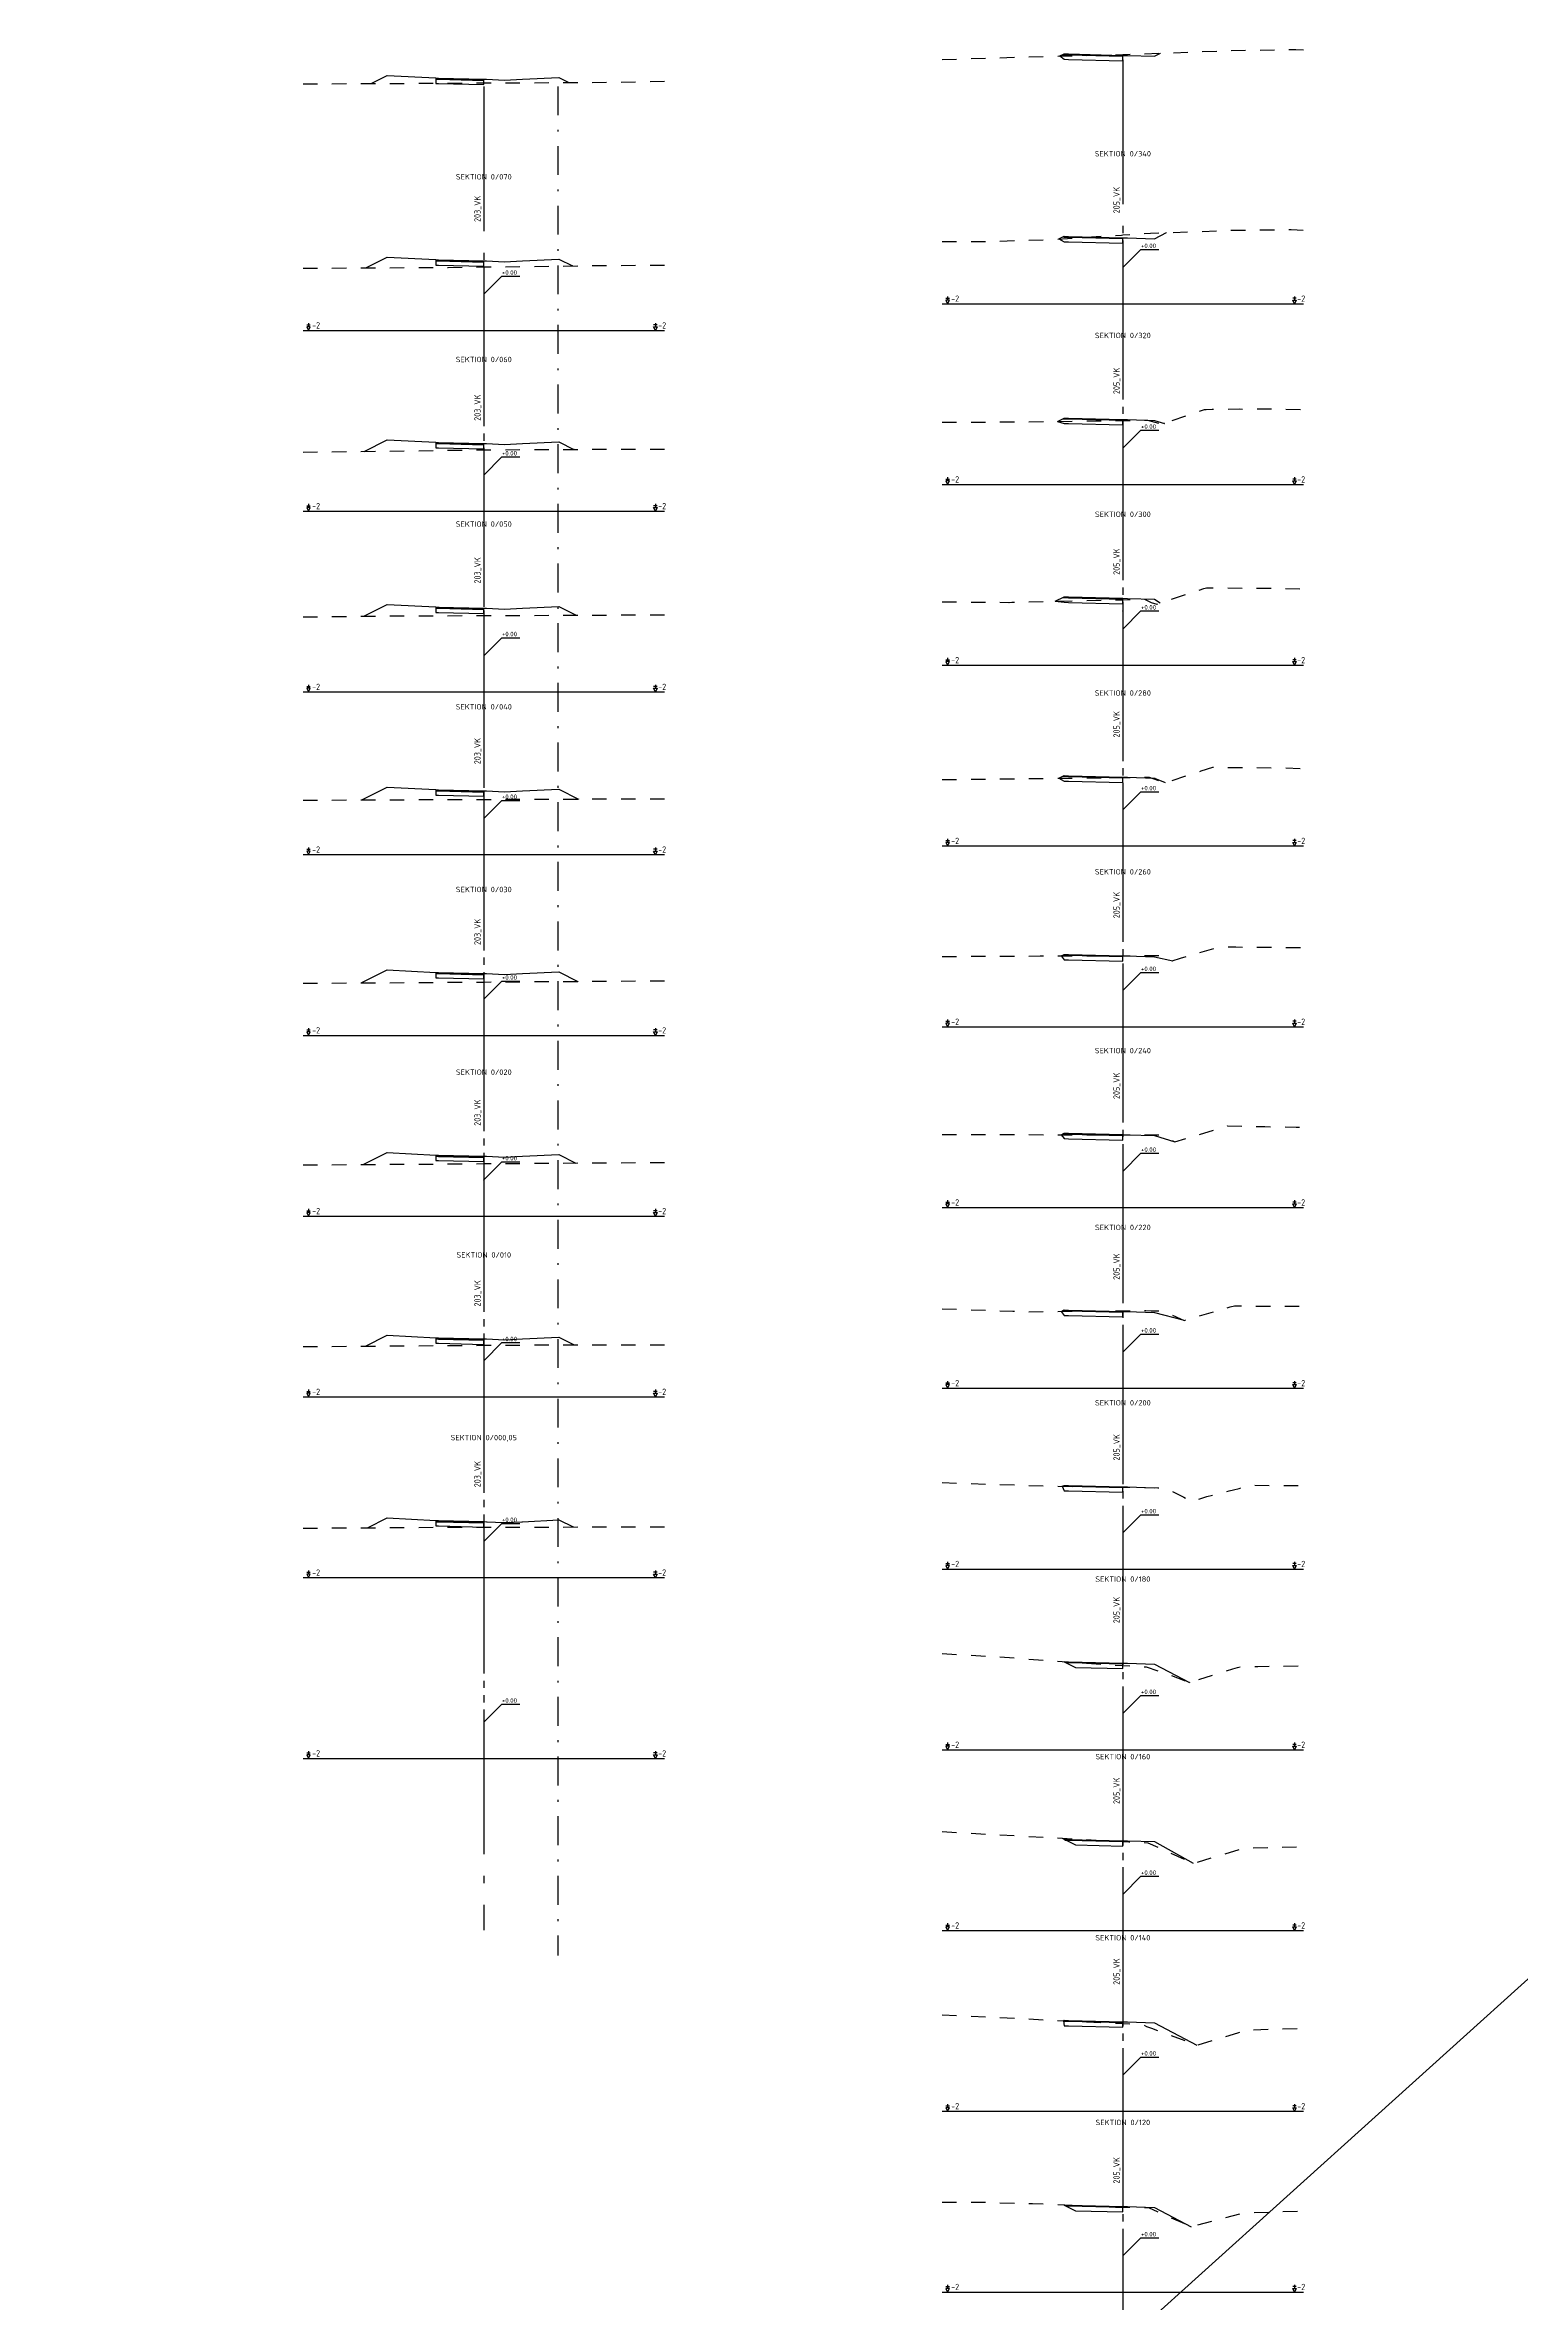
# Model space of a CAD drawing. Header units: metres. Extents: x 117388 to 123031, y 6148214 to 6150604.
# Drawn here: x 117761 to 117842.7, y 6149698.4 to 6149823.3 of the extents above; entities that cross this region are included whole.
import ezdxf
from ezdxf.enums import TextEntityAlignment as Align

# ---------------------------------------------------------------- set-up
doc = ezdxf.new("R2010")
doc.units = ezdxf.units.M
doc.header["$LTSCALE"] = 0.4
for name, pattern in [('AA_DASHED_2', [4, 2, -2]), ('CENTRUMLINJE', [27, 20, -3, 1, -3]), ('DASHDOT', [8, 4, -2, 0, -2])]:
    doc.linetypes.add(name, pattern=pattern)
for name, color, linetype in [('05_FASTIGHGR', 7, 'DASHDOT'), ('M-312A', 3, 'CONTINUOUS'), ('M-37-CL', 1, 'CENTRUMLINJE'), ('M-37-CL_Txt', 1, 'CONTINUOUS'), ('M-37-Mark', 9, 'AA_DASHED_2'), ('M-37-OB_B1', 4, 'CONTINUOUS'), ('M-37-OB_B2', 4, 'CONTINUOUS'), ('M-37-OB_Bi1', 4, 'CONTINUOUS'), ('M-37-OB_Bi2', 4, 'CONTINUOUS'), ('M-37-Profilhojd', 3, 'CONTINUOUS'), ('M-37-Refhojd_Lin', 1, 'CONTINUOUS'), ('M-37-Refhojd_Txt', 1, 'CONTINUOUS'), ('M-37-SektNr', 3, 'CONTINUOUS'), ('M-37-Vag-Overyta', 3, 'CONTINUOUS'), ('M-37-Vag-Slitlager', 4, 'CONTINUOUS'), ('Road_LayerForCsGenerator', 7, 'CONTINUOUS'), ('T19202X', 7, 'CONTINUOUS')]:
    doc.layers.add(name, color=color, linetype=linetype)
doc.layers.add('Non-PlotDot', color=7, linetype='CONTINUOUS', plot=False)
doc.styles.add('P_ISO_25', font='ISO', dxfattribs={"height": 2.5})
doc.styles.add('P_ISO_30', font='ISO', dxfattribs={"height": 3})

msp = doc.modelspace()

# ---------------------------------------------------------------- linework, layer by layer
at = {"layer": '05_FASTIGHGR'}
msp.add_line((117789.42, 6149821.041), (117789.42, 6149717.639), dxfattribs=at)
at = {"layer": 'M-312A', "flags": 128}
msp.add_lwpolyline([(118133.929, 6149978.568), (117494.355, 6149401.904)], dxfattribs=at)
at = {"layer": 'M-37-CL'}
for p, q in [((117820.684, 6149822.519), (117820.684, 6149799.519)), ((117785.32, 6149821.041), (117785.32, 6149798.041)), ((117820.684, 6149812.519), (117820.684, 6149789.519)), ((117785.32, 6149811.041), (117785.32, 6149788.041)), ((117820.684, 6149802.519), (117820.684, 6149779.519)), ((117785.32, 6149801.041), (117785.32, 6149778.041)), ((117820.684, 6149792.519), (117820.684, 6149769.519)), ((117785.32, 6149792.041), (117785.32, 6149769.041)), ((117820.684, 6149782.519), (117820.684, 6149759.519)), ((117785.32, 6149782.041), (117785.32, 6149759.041)), ((117820.684, 6149772.519), (117820.684, 6149749.519)), ((117785.32, 6149772.041), (117785.32, 6149749.041)), ((117820.684, 6149762.519), (117820.684, 6149739.519)), ((117785.32, 6149762.041), (117785.32, 6149739.041)), ((117820.684, 6149752.519), (117820.684, 6149729.519)), ((117785.32, 6149752.041), (117785.32, 6149729.041)), ((117820.684, 6149742.519), (117820.684, 6149719.519)), ((117785.32, 6149742.041), (117785.32, 6149719.041)), ((117820.684, 6149732.519), (117820.684, 6149709.519)), ((117820.684, 6149722.519), (117820.684, 6149699.519)), ((117820.684, 6149712.519), (117820.684, 6149689.519)), ((117820.684, 6149702.519), (117820.684, 6149679.519))]:
    msp.add_line(p, q, dxfattribs=at)
at = {"layer": 'M-37-Mark', "flags": 128}
for points in [[(117810.684, 6149822.532), (117813.095, 6149822.604), (117814.264, 6149822.642), (117817.228, 6149822.726), (117820.274, 6149822.793), (117820.684, 6149822.807), (117822.925, 6149822.878), (117824.979, 6149822.966), (117826.056, 6149823.002), (117826.666, 6149823.027), (117826.668, 6149823.027), (117829.477, 6149823.067), (117830.248, 6149823.082), (117830.684, 6149823.065)], [(117775.32, 6149821.18), (117785.32, 6149821.232), (117792.803, 6149821.271), (117795.32, 6149821.324)], [(117810.684, 6149812.459), (117813.194, 6149812.467), (117816.591, 6149812.568), (117820.601, 6149812.817), (117820.684, 6149812.822), (117822.21, 6149812.923), (117824.763, 6149813.009), (117826.394, 6149813.077), (117826.395, 6149813.077), (117828.499, 6149813.107), (117829.994, 6149813.116), (117830.684, 6149813.088)], [(117775.32, 6149810.986), (117783.351, 6149811.027), (117785.32, 6149811.051), (117792.446, 6149811.138), (117794.859, 6149811.148), (117795.32, 6149811.157)], [(117810.684, 6149802.466), (117814.911, 6149802.479), (117815.437, 6149802.483), (117820.684, 6149802.559), (117822.052, 6149802.578), (117822.737, 6149802.384), (117822.889, 6149802.347), (117823.259, 6149802.505), (117825.2, 6149803.172), (117825.288, 6149803.175), (117825.621, 6149803.187), (117827.153, 6149803.195), (117827.318, 6149803.193), (117829.397, 6149803.2), (117830.522, 6149803.166), (117830.684, 6149803.159)], [(117775.32, 6149800.81), (117785.32, 6149800.932), (117786.105, 6149800.942), (117795.32, 6149800.979)], [(117810.684, 6149792.523), (117814.381, 6149792.497), (117814.393, 6149792.496), (117814.542, 6149792.499), (117820.684, 6149792.644), (117821.877, 6149792.672), (117822.254, 6149792.497), (117822.559, 6149792.401), (117825.173, 6149793.261), (117825.305, 6149793.299), (117825.473, 6149793.299), (117829.174, 6149793.275), (117830.684, 6149793.235)], [(117775.32, 6149791.691), (117779.765, 6149791.745), (117785.32, 6149791.767), (117795.32, 6149791.808)], [(117810.684, 6149782.695), (117820.684, 6149782.805), (117822.141, 6149782.821), (117822.348, 6149782.75), (117823.024, 6149782.524), (117825.023, 6149783.17), (117825.66, 6149783.377), (117826.254, 6149783.371), (117829.527, 6149783.345), (117830.684, 6149783.304)], [(117775.32, 6149781.556), (117785.32, 6149781.596), (117795.32, 6149781.636)], [(117810.684, 6149772.91), (117816.117, 6149772.935), (117820.151, 6149772.945), (117820.684, 6149772.947), (117822.64, 6149772.955), (117822.647, 6149772.966), (117822.727, 6149772.936), (117823.418, 6149772.663), (117823.883, 6149772.808), (117826.025, 6149773.441), (117826.941, 6149773.431), (117829.943, 6149773.41), (117830.684, 6149773.392)], [(117775.32, 6149771.423), (117785.32, 6149771.493), (117795.32, 6149771.563)], [(117810.684, 6149763.052), (117820.684, 6149763.044), (117821.882, 6149763.043), (117822.692, 6149763.04), (117822.698, 6149763.051), (117822.781, 6149763.001), (117823.556, 6149762.654), (117824.804, 6149763.027), (117826.483, 6149763.533), (117828.536, 6149763.491), (117830.277, 6149763.47), (117830.684, 6149763.458)], [(117775.32, 6149761.374), (117785.32, 6149761.444), (117794.003, 6149761.505), (117795.32, 6149761.506)], [(117810.684, 6149753.417), (117814.595, 6149753.28), (117815.388, 6149753.252), (117820.684, 6149753.303), (117821.948, 6149753.315), (117822.25, 6149753.309), (117822.893, 6149753.31), (117823.267, 6149753.145), (117824.077, 6149752.771), (117826.041, 6149753.355), (117826.616, 6149753.517), (117826.86, 6149753.585), (117827.546, 6149753.571), (117829.974, 6149753.56), (117830.405, 6149753.558), (117830.684, 6149753.557)], [(117775.32, 6149751.326), (117778, 6149751.344), (117785.32, 6149751.395), (117788.614, 6149751.418), (117795.32, 6149751.424)], [(117810.684, 6149743.814), (117811.605, 6149743.769), (117816.996, 6149743.596), (117819.537, 6149743.578), (117820.684, 6149743.551), (117822.622, 6149743.507), (117823.046, 6149743.497), (117824.053, 6149742.994), (117824.377, 6149742.832), (117824.422, 6149742.81), (117824.51, 6149742.764), (117825.325, 6149743.027), (117826.399, 6149743.299), (117826.572, 6149743.343), (117826.807, 6149743.402), (117827.112, 6149743.479), (117827.786, 6149743.65), (117830.306, 6149743.636), (117830.684, 6149743.634)], [(117775.32, 6149741.277), (117782.7, 6149741.328), (117783.251, 6149741.332), (117785.235, 6149741.334), (117785.32, 6149741.334), (117795.32, 6149741.353)], [(117810.684, 6149734.338), (117813.796, 6149734.163), (117819.2, 6149733.767), (117820.684, 6149733.685), (117821.252, 6149733.653), (117821.966, 6149733.601), (117823.36, 6149733.136), (117824.365, 6149732.749), (117826.017, 6149733.256), (117826.776, 6149733.489), (117827.035, 6149733.569), (117827.263, 6149733.637), (117828.15, 6149733.633), (117830.679, 6149733.659), (117830.684, 6149733.659)], [(117810.684, 6149724.49), (117820.684, 6149723.941), (117821.021, 6149723.923), (117822.064, 6149723.872), (117824.523, 6149722.764), (117824.578, 6149722.739), (117825.808, 6149723.11), (117827.223, 6149723.534), (117827.382, 6149723.582), (117828.888, 6149723.618), (117830.684, 6149723.658)], [(117810.684, 6149714.359), (117820.684, 6149713.873), (117821.767, 6149713.82), (117821.992, 6149713.718), (117822.277, 6149713.612), (117824.787, 6149712.672), (117827.048, 6149713.366), (117827.298, 6149713.443), (117827.342, 6149713.453), (117827.463, 6149713.525), (117827.545, 6149713.52), (117829.06, 6149713.566), (117830.684, 6149713.615)], [(117810.684, 6149703.995), (117813.045, 6149703.984), (117815.691, 6149703.919), (117819.976, 6149703.727), (117820.684, 6149703.716), (117822.11, 6149703.695), (117824.338, 6149702.69), (117824.469, 6149702.629), (117827.201, 6149703.368), (117827.269, 6149703.386), (117827.342, 6149703.41), (117827.659, 6149703.419), (117827.905, 6149703.425), (117830.684, 6149703.497)]]:
    msp.add_lwpolyline(points, dxfattribs=at)
at = {"layer": 'M-37-OB_B1', "flags": 128}
for points in [[(117779.97, 6149821.641), (117779.97, 6149821.641), (117782.67, 6149821.506), (117782.67, 6149821.436), (117782.82, 6149821.432), (117785.32, 6149821.37), (117785.32, 6149821.41)], [(117779.97, 6149811.592), (117779.97, 6149811.592), (117782.67, 6149811.457), (117782.67, 6149811.387), (117782.82, 6149811.383), (117785.32, 6149811.32), (117785.32, 6149811.36)], [(117779.97, 6149801.485), (117779.97, 6149801.485), (117782.67, 6149801.35), (117782.67, 6149801.28), (117782.82, 6149801.276), (117785.32, 6149801.213), (117785.32, 6149801.253)], [(117779.97, 6149792.377), (117779.97, 6149792.377), (117782.67, 6149792.242), (117782.67, 6149792.172), (117782.82, 6149792.169), (117785.32, 6149792.106), (117785.32, 6149792.146)], [(117779.97, 6149782.27), (117779.97, 6149782.27), (117782.67, 6149782.135), (117782.67, 6149782.065), (117782.82, 6149782.062), (117785.32, 6149781.999), (117785.32, 6149782.039)], [(117779.97, 6149772.163), (117779.97, 6149772.163), (117782.67, 6149772.028), (117782.67, 6149771.958), (117782.82, 6149771.955), (117785.32, 6149771.892), (117785.32, 6149771.932)], [(117779.97, 6149762.056), (117779.97, 6149762.056), (117782.67, 6149761.921), (117782.67, 6149761.851), (117782.82, 6149761.847), (117785.32, 6149761.785), (117785.32, 6149761.825)], [(117779.97, 6149751.949), (117779.97, 6149751.949), (117782.67, 6149751.814), (117782.67, 6149751.744), (117782.82, 6149751.74), (117785.32, 6149751.678), (117785.32, 6149751.718)], [(117779.97, 6149741.843), (117779.97, 6149741.843), (117782.67, 6149741.708), (117782.67, 6149741.638), (117782.82, 6149741.634), (117785.32, 6149741.571), (117785.32, 6149741.611)]]:
    msp.add_lwpolyline(points, dxfattribs=at)
at = {"layer": 'M-37-OB_B2', "flags": 128}
for points in [[(117817.203, 6149822.725), (117817.434, 6149822.54), (117817.684, 6149822.534), (117820.684, 6149822.459), (117820.684, 6149822.719)], [(117779.97, 6149821.641), (117779.97, 6149821.641), (117782.67, 6149821.506), (117782.67, 6149821.206), (117782.82, 6149821.202), (117785.32, 6149821.14), (117785.32, 6149821.37)], [(117817.14, 6149812.602), (117817.434, 6149812.449), (117817.684, 6149812.442), (117820.684, 6149812.367), (117820.684, 6149812.627)], [(117779.97, 6149811.592), (117779.97, 6149811.592), (117782.67, 6149811.457), (117782.67, 6149811.157), (117782.82, 6149811.153), (117785.32, 6149811.09), (117785.32, 6149811.32)], [(117817.06, 6149802.506), (117817.434, 6149802.393), (117817.684, 6149802.387), (117820.684, 6149802.312), (117820.684, 6149802.572)], [(117779.97, 6149801.485), (117779.97, 6149801.485), (117782.67, 6149801.35), (117782.67, 6149801.05), (117782.82, 6149801.046), (117785.32, 6149800.983), (117785.32, 6149801.213)], [(117779.97, 6149792.377), (117779.97, 6149792.377), (117782.67, 6149792.242), (117782.67, 6149791.942), (117782.82, 6149791.939), (117785.32, 6149791.876), (117785.32, 6149792.106)], [(117816.939, 6149792.555), (117817.434, 6149792.502), (117817.684, 6149792.496), (117820.684, 6149792.421), (117820.684, 6149792.681)], [(117779.97, 6149782.27), (117779.97, 6149782.27), (117782.67, 6149782.135), (117782.67, 6149781.835), (117782.82, 6149781.832), (117785.32, 6149781.769), (117785.32, 6149781.999)], [(117817.142, 6149782.766), (117817.434, 6149782.612), (117817.684, 6149782.605), (117820.684, 6149782.53), (117820.684, 6149782.79)], [(117779.97, 6149772.163), (117779.97, 6149772.163), (117782.67, 6149772.028), (117782.67, 6149771.728), (117782.82, 6149771.725), (117785.32, 6149771.662), (117785.32, 6149771.892)], [(117817.267, 6149772.937), (117817.434, 6149772.721), (117817.684, 6149772.715), (117820.684, 6149772.64), (117820.684, 6149772.9)], [(117817.266, 6149763.046), (117817.434, 6149762.83), (117817.684, 6149762.824), (117820.684, 6149762.749), (117820.684, 6149763.009)], [(117779.97, 6149762.056), (117779.97, 6149762.056), (117782.67, 6149761.921), (117782.67, 6149761.621), (117782.82, 6149761.617), (117785.32, 6149761.555), (117785.32, 6149761.785)], [(117817.276, 6149753.27), (117817.434, 6149753.049), (117817.684, 6149753.042), (117820.684, 6149752.967), (117820.684, 6149753.227)], [(117779.97, 6149751.949), (117779.97, 6149751.949), (117782.67, 6149751.814), (117782.67, 6149751.514), (117782.82, 6149751.51), (117785.32, 6149751.448), (117785.32, 6149751.678)], [(117817.328, 6149743.593), (117817.434, 6149743.346), (117817.684, 6149743.34), (117820.684, 6149743.265), (117820.684, 6149743.525)], [(117779.97, 6149741.843), (117779.97, 6149741.843), (117782.67, 6149741.708), (117782.67, 6149741.408), (117782.82, 6149741.404), (117785.32, 6149741.341), (117785.32, 6149741.571)], [(117817.434, 6149733.891), (117818.065, 6149733.575), (117820.684, 6149733.51), (117820.684, 6149733.77)], [(117817.434, 6149724.069), (117818.065, 6149723.753), (117820.684, 6149723.688), (117820.684, 6149723.948)], [(117817.396, 6149714.032), (117817.434, 6149713.751), (117817.684, 6149713.745), (117820.684, 6149713.67), (117820.684, 6149713.93)], [(117817.434, 6149703.833), (117818.065, 6149703.518), (117820.684, 6149703.452), (117820.684, 6149703.712)]]:
    msp.add_lwpolyline(points, dxfattribs=at)
at = {"layer": 'M-37-OB_Bi1', "flags": 128}
for points in [[(117817.357, 6149822.802), (117817.434, 6149822.8), (117817.684, 6149822.794), (117820.684, 6149822.719), (117820.684, 6149822.759)], [(117779.97, 6149821.641), (117779.97, 6149821.641), (117782.67, 6149821.506), (117782.67, 6149821.476), (117782.82, 6149821.472), (117785.32, 6149821.41), (117785.32, 6149821.44)], [(117817.357, 6149812.71), (117817.434, 6149812.709), (117817.684, 6149812.702), (117820.684, 6149812.627), (117820.684, 6149812.667)], [(117779.97, 6149811.592), (117779.97, 6149811.592), (117782.67, 6149811.457), (117782.67, 6149811.427), (117782.82, 6149811.423), (117785.32, 6149811.36), (117785.32, 6149811.39)], [(117817.357, 6149802.655), (117817.434, 6149802.653), (117817.684, 6149802.647), (117820.684, 6149802.572), (117820.684, 6149802.612)], [(117779.97, 6149801.485), (117779.97, 6149801.485), (117782.67, 6149801.35), (117782.67, 6149801.32), (117782.82, 6149801.316), (117785.32, 6149801.253), (117785.32, 6149801.283)], [(117779.97, 6149792.377), (117779.97, 6149792.377), (117782.67, 6149792.242), (117782.67, 6149792.212), (117782.82, 6149792.209), (117785.32, 6149792.146), (117785.32, 6149792.176)], [(117817.357, 6149792.764), (117817.434, 6149792.762), (117817.684, 6149792.756), (117820.684, 6149792.681), (117820.684, 6149792.721)], [(117779.97, 6149782.27), (117779.97, 6149782.27), (117782.67, 6149782.135), (117782.67, 6149782.105), (117782.82, 6149782.102), (117785.32, 6149782.039), (117785.32, 6149782.069)], [(117817.357, 6149782.874), (117817.434, 6149782.872), (117817.684, 6149782.865), (117820.684, 6149782.79), (117820.684, 6149782.83)], [(117779.97, 6149772.163), (117779.97, 6149772.163), (117782.67, 6149772.028), (117782.67, 6149771.998), (117782.82, 6149771.995), (117785.32, 6149771.932), (117785.32, 6149771.962)], [(117817.357, 6149772.983), (117817.434, 6149772.981), (117817.684, 6149772.975), (117820.684, 6149772.9), (117820.684, 6149772.94)], [(117817.357, 6149763.092), (117817.434, 6149763.09), (117817.684, 6149763.084), (117820.684, 6149763.009), (117820.684, 6149763.049)], [(117779.97, 6149762.056), (117779.97, 6149762.056), (117782.67, 6149761.921), (117782.67, 6149761.891), (117782.82, 6149761.887), (117785.32, 6149761.825), (117785.32, 6149761.855)], [(117817.357, 6149753.311), (117817.434, 6149753.309), (117817.684, 6149753.302), (117820.684, 6149753.227), (117820.684, 6149753.267)], [(117779.97, 6149751.949), (117779.97, 6149751.949), (117782.67, 6149751.814), (117782.67, 6149751.784), (117782.82, 6149751.78), (117785.32, 6149751.718), (117785.32, 6149751.748)], [(117817.357, 6149743.608), (117817.434, 6149743.606), (117817.684, 6149743.6), (117820.684, 6149743.525), (117820.684, 6149743.565)], [(117779.97, 6149741.843), (117779.97, 6149741.843), (117782.67, 6149741.708), (117782.67, 6149741.678), (117782.82, 6149741.674), (117785.32, 6149741.611), (117785.32, 6149741.641)], [(117817.434, 6149733.891), (117817.518, 6149733.849), (117817.684, 6149733.845), (117820.684, 6149733.77), (117820.684, 6149733.81)], [(117817.434, 6149724.069), (117817.518, 6149724.027), (117817.684, 6149724.023), (117820.684, 6149723.948), (117820.684, 6149723.988)], [(117817.396, 6149714.032), (117817.399, 6149714.012), (117817.434, 6149714.011), (117817.684, 6149714.005), (117820.684, 6149713.93), (117820.684, 6149713.97)], [(117817.434, 6149703.833), (117817.518, 6149703.791), (117817.684, 6149703.787), (117820.684, 6149703.712), (117820.684, 6149703.752)]]:
    msp.add_lwpolyline(points, dxfattribs=at)
at = {"layer": 'M-37-OB_Bi2', "flags": 128}
for points in [[(117817.357, 6149822.802), (117817.434, 6149822.8), (117817.684, 6149822.794), (117820.684, 6149822.719), (117820.684, 6149822.759)], [(117779.97, 6149821.641), (117779.97, 6149821.641), (117782.67, 6149821.506), (117782.67, 6149821.476), (117782.82, 6149821.472), (117785.32, 6149821.41), (117785.32, 6149821.44)], [(117817.357, 6149812.71), (117817.434, 6149812.709), (117817.684, 6149812.702), (117820.684, 6149812.627), (117820.684, 6149812.667)], [(117779.97, 6149811.592), (117779.97, 6149811.592), (117782.67, 6149811.457), (117782.67, 6149811.427), (117782.82, 6149811.423), (117785.32, 6149811.36), (117785.32, 6149811.39)], [(117817.357, 6149802.655), (117817.434, 6149802.653), (117817.684, 6149802.647), (117820.684, 6149802.572), (117820.684, 6149802.612)], [(117779.97, 6149801.485), (117779.97, 6149801.485), (117782.67, 6149801.35), (117782.67, 6149801.32), (117782.82, 6149801.316), (117785.32, 6149801.253), (117785.32, 6149801.283)], [(117779.97, 6149792.377), (117779.97, 6149792.377), (117782.67, 6149792.242), (117782.67, 6149792.212), (117782.82, 6149792.209), (117785.32, 6149792.146), (117785.32, 6149792.176)], [(117817.357, 6149792.764), (117817.434, 6149792.762), (117817.684, 6149792.756), (117820.684, 6149792.681), (117820.684, 6149792.721)], [(117779.97, 6149782.27), (117779.97, 6149782.27), (117782.67, 6149782.135), (117782.67, 6149782.105), (117782.82, 6149782.102), (117785.32, 6149782.039), (117785.32, 6149782.069)], [(117817.357, 6149782.874), (117817.434, 6149782.872), (117817.684, 6149782.865), (117820.684, 6149782.79), (117820.684, 6149782.83)], [(117779.97, 6149772.163), (117779.97, 6149772.163), (117782.67, 6149772.028), (117782.67, 6149771.998), (117782.82, 6149771.995), (117785.32, 6149771.932), (117785.32, 6149771.962)], [(117817.357, 6149772.983), (117817.434, 6149772.981), (117817.684, 6149772.975), (117820.684, 6149772.9), (117820.684, 6149772.94)], [(117817.357, 6149763.092), (117817.434, 6149763.09), (117817.684, 6149763.084), (117820.684, 6149763.009), (117820.684, 6149763.049)], [(117779.97, 6149762.056), (117779.97, 6149762.056), (117782.67, 6149761.921), (117782.67, 6149761.891), (117782.82, 6149761.887), (117785.32, 6149761.825), (117785.32, 6149761.855)], [(117817.357, 6149753.311), (117817.434, 6149753.309), (117817.684, 6149753.302), (117820.684, 6149753.227), (117820.684, 6149753.267)], [(117779.97, 6149751.949), (117779.97, 6149751.949), (117782.67, 6149751.814), (117782.67, 6149751.784), (117782.82, 6149751.78), (117785.32, 6149751.718), (117785.32, 6149751.748)], [(117817.357, 6149743.608), (117817.434, 6149743.606), (117817.684, 6149743.6), (117820.684, 6149743.525), (117820.684, 6149743.565)], [(117779.97, 6149741.843), (117779.97, 6149741.843), (117782.67, 6149741.708), (117782.67, 6149741.678), (117782.82, 6149741.674), (117785.32, 6149741.611), (117785.32, 6149741.641)], [(117817.434, 6149733.891), (117817.518, 6149733.849), (117817.684, 6149733.845), (117820.684, 6149733.77), (117820.684, 6149733.81)], [(117817.434, 6149724.069), (117817.518, 6149724.027), (117817.684, 6149724.023), (117820.684, 6149723.948), (117820.684, 6149723.988)], [(117817.396, 6149714.032), (117817.399, 6149714.012), (117817.434, 6149714.011), (117817.684, 6149714.005), (117820.684, 6149713.93), (117820.684, 6149713.97)], [(117817.434, 6149703.833), (117817.518, 6149703.791), (117817.684, 6149703.787), (117820.684, 6149703.712), (117820.684, 6149703.752)]]:
    msp.add_lwpolyline(points, dxfattribs=at)
at = {"layer": 'M-37-Profilhojd', "color": 1}
for points in [[(117820.684, 6149811.019), (117821.684, 6149812.019), (117822.684, 6149812.019)], [(117785.32, 6149809.541), (117786.32, 6149810.541), (117787.32, 6149810.541)], [(117820.684, 6149801.019), (117821.684, 6149802.019), (117822.684, 6149802.019)], [(117785.32, 6149799.541), (117786.32, 6149800.541), (117787.32, 6149800.541)], [(117820.684, 6149791.019), (117821.684, 6149792.019), (117822.684, 6149792.019)], [(117785.32, 6149789.541), (117786.32, 6149790.541), (117787.32, 6149790.541)], [(117785.32, 6149780.541), (117786.32, 6149781.541), (117787.32, 6149781.541)], [(117820.684, 6149781.019), (117821.684, 6149782.019), (117822.684, 6149782.019)], [(117785.32, 6149770.541), (117786.32, 6149771.541), (117787.32, 6149771.541)], [(117820.684, 6149771.019), (117821.684, 6149772.019), (117822.684, 6149772.019)], [(117785.32, 6149760.541), (117786.32, 6149761.541), (117787.32, 6149761.541)], [(117820.684, 6149761.019), (117821.684, 6149762.019), (117822.684, 6149762.019)], [(117785.32, 6149750.541), (117786.32, 6149751.541), (117787.32, 6149751.541)], [(117820.684, 6149751.019), (117821.684, 6149752.019), (117822.684, 6149752.019)], [(117785.32, 6149740.541), (117786.32, 6149741.541), (117787.32, 6149741.541)], [(117820.684, 6149741.019), (117821.684, 6149742.019), (117822.684, 6149742.019)], [(117785.32, 6149730.541), (117786.32, 6149731.541), (117787.32, 6149731.541)], [(117820.684, 6149731.019), (117821.684, 6149732.019), (117822.684, 6149732.019)], [(117820.684, 6149721.019), (117821.684, 6149722.019), (117822.684, 6149722.019)], [(117820.684, 6149711.019), (117821.684, 6149712.019), (117822.684, 6149712.019)], [(117820.684, 6149701.019), (117821.684, 6149702.019), (117822.684, 6149702.019)]]:
    msp.add_lwpolyline(points, dxfattribs=at)
at = {"layer": 'M-37-Refhojd_Lin'}
for p, q in [((117810.684, 6149809.019), (117830.684, 6149809.019)), ((117810.884, 6149809.319), (117811.084, 6149809.319)), ((117830.284, 6149809.319), (117830.084, 6149809.319)), ((117775.32, 6149807.541), (117795.32, 6149807.541)), ((117775.52, 6149807.841), (117775.72, 6149807.841)), ((117794.92, 6149807.841), (117794.72, 6149807.841)), ((117810.684, 6149799.019), (117830.684, 6149799.019)), ((117810.884, 6149799.319), (117811.084, 6149799.319)), ((117830.284, 6149799.319), (117830.084, 6149799.319)), ((117775.32, 6149797.541), (117795.32, 6149797.541)), ((117775.52, 6149797.841), (117775.72, 6149797.841)), ((117794.92, 6149797.841), (117794.72, 6149797.841)), ((117810.684, 6149789.019), (117830.684, 6149789.019)), ((117810.884, 6149789.319), (117811.084, 6149789.319)), ((117830.284, 6149789.319), (117830.084, 6149789.319)), ((117775.32, 6149787.541), (117795.32, 6149787.541)), ((117775.52, 6149787.841), (117775.72, 6149787.841)), ((117794.92, 6149787.841), (117794.72, 6149787.841)), ((117775.32, 6149778.541), (117795.32, 6149778.541)), ((117775.52, 6149778.841), (117775.72, 6149778.841)), ((117794.92, 6149778.841), (117794.72, 6149778.841)), ((117810.684, 6149779.019), (117830.684, 6149779.019)), ((117810.884, 6149779.319), (117811.084, 6149779.319)), ((117830.284, 6149779.319), (117830.084, 6149779.319)), ((117775.32, 6149768.541), (117795.32, 6149768.541)), ((117775.52, 6149768.841), (117775.72, 6149768.841)), ((117794.92, 6149768.841), (117794.72, 6149768.841)), ((117810.684, 6149769.019), (117830.684, 6149769.019)), ((117810.884, 6149769.319), (117811.084, 6149769.319)), ((117830.284, 6149769.319), (117830.084, 6149769.319)), ((117775.32, 6149758.541), (117795.32, 6149758.541)), ((117775.52, 6149758.841), (117775.72, 6149758.841)), ((117794.92, 6149758.841), (117794.72, 6149758.841)), ((117810.684, 6149759.019), (117830.684, 6149759.019)), ((117810.884, 6149759.319), (117811.084, 6149759.319)), ((117830.284, 6149759.319), (117830.084, 6149759.319)), ((117775.32, 6149748.541), (117795.32, 6149748.541)), ((117775.52, 6149748.841), (117775.72, 6149748.841)), ((117794.92, 6149748.841), (117794.72, 6149748.841)), ((117810.684, 6149749.019), (117830.684, 6149749.019)), ((117810.884, 6149749.319), (117811.084, 6149749.319)), ((117830.284, 6149749.319), (117830.084, 6149749.319)), ((117775.32, 6149738.541), (117795.32, 6149738.541)), ((117775.52, 6149738.841), (117775.72, 6149738.841)), ((117794.92, 6149738.841), (117794.72, 6149738.841)), ((117810.684, 6149739.019), (117830.684, 6149739.019)), ((117810.884, 6149739.319), (117811.084, 6149739.319)), ((117830.284, 6149739.319), (117830.084, 6149739.319)), ((117775.32, 6149728.541), (117795.32, 6149728.541)), ((117775.52, 6149728.841), (117775.72, 6149728.841)), ((117794.92, 6149728.841), (117794.72, 6149728.841)), ((117810.684, 6149729.019), (117830.684, 6149729.019)), ((117810.884, 6149729.319), (117811.084, 6149729.319)), ((117830.284, 6149729.319), (117830.084, 6149729.319)), ((117810.684, 6149719.019), (117830.684, 6149719.019)), ((117810.884, 6149719.319), (117811.084, 6149719.319)), ((117830.284, 6149719.319), (117830.084, 6149719.319)), ((117810.684, 6149709.019), (117830.684, 6149709.019)), ((117810.884, 6149709.319), (117811.084, 6149709.319)), ((117830.284, 6149709.319), (117830.084, 6149709.319)), ((117810.684, 6149699.019), (117830.684, 6149699.019)), ((117810.884, 6149699.319), (117811.084, 6149699.319)), ((117830.284, 6149699.319), (117830.084, 6149699.319))]:
    msp.add_line(p, q, dxfattribs=at)
for points in [[(117810.984, 6149809.419), (117810.984, 6149809.219), (117810.884, 6149809.219), (117810.984, 6149809.019), (117811.084, 6149809.219), (117810.984, 6149809.219)], [(117830.184, 6149809.419), (117830.184, 6149809.219), (117830.284, 6149809.219), (117830.184, 6149809.019), (117830.084, 6149809.219), (117830.184, 6149809.219)], [(117775.62, 6149807.941), (117775.62, 6149807.741), (117775.52, 6149807.741), (117775.62, 6149807.541), (117775.72, 6149807.741), (117775.62, 6149807.741)], [(117794.82, 6149807.941), (117794.82, 6149807.741), (117794.92, 6149807.741), (117794.82, 6149807.541), (117794.72, 6149807.741), (117794.82, 6149807.741)], [(117810.984, 6149799.419), (117810.984, 6149799.219), (117810.884, 6149799.219), (117810.984, 6149799.019), (117811.084, 6149799.219), (117810.984, 6149799.219)], [(117830.184, 6149799.419), (117830.184, 6149799.219), (117830.284, 6149799.219), (117830.184, 6149799.019), (117830.084, 6149799.219), (117830.184, 6149799.219)], [(117775.62, 6149797.941), (117775.62, 6149797.741), (117775.52, 6149797.741), (117775.62, 6149797.541), (117775.72, 6149797.741), (117775.62, 6149797.741)], [(117794.82, 6149797.941), (117794.82, 6149797.741), (117794.92, 6149797.741), (117794.82, 6149797.541), (117794.72, 6149797.741), (117794.82, 6149797.741)], [(117810.984, 6149789.419), (117810.984, 6149789.219), (117810.884, 6149789.219), (117810.984, 6149789.019), (117811.084, 6149789.219), (117810.984, 6149789.219)], [(117830.184, 6149789.419), (117830.184, 6149789.219), (117830.284, 6149789.219), (117830.184, 6149789.019), (117830.084, 6149789.219), (117830.184, 6149789.219)], [(117775.62, 6149787.941), (117775.62, 6149787.741), (117775.52, 6149787.741), (117775.62, 6149787.541), (117775.72, 6149787.741), (117775.62, 6149787.741)], [(117794.82, 6149787.941), (117794.82, 6149787.741), (117794.92, 6149787.741), (117794.82, 6149787.541), (117794.72, 6149787.741), (117794.82, 6149787.741)], [(117775.62, 6149778.941), (117775.62, 6149778.741), (117775.52, 6149778.741), (117775.62, 6149778.541), (117775.72, 6149778.741), (117775.62, 6149778.741)], [(117794.82, 6149778.941), (117794.82, 6149778.741), (117794.92, 6149778.741), (117794.82, 6149778.541), (117794.72, 6149778.741), (117794.82, 6149778.741)], [(117810.984, 6149779.419), (117810.984, 6149779.219), (117810.884, 6149779.219), (117810.984, 6149779.019), (117811.084, 6149779.219), (117810.984, 6149779.219)], [(117830.184, 6149779.419), (117830.184, 6149779.219), (117830.284, 6149779.219), (117830.184, 6149779.019), (117830.084, 6149779.219), (117830.184, 6149779.219)], [(117775.62, 6149768.941), (117775.62, 6149768.741), (117775.52, 6149768.741), (117775.62, 6149768.541), (117775.72, 6149768.741), (117775.62, 6149768.741)], [(117794.82, 6149768.941), (117794.82, 6149768.741), (117794.92, 6149768.741), (117794.82, 6149768.541), (117794.72, 6149768.741), (117794.82, 6149768.741)], [(117810.984, 6149769.419), (117810.984, 6149769.219), (117810.884, 6149769.219), (117810.984, 6149769.019), (117811.084, 6149769.219), (117810.984, 6149769.219)], [(117830.184, 6149769.419), (117830.184, 6149769.219), (117830.284, 6149769.219), (117830.184, 6149769.019), (117830.084, 6149769.219), (117830.184, 6149769.219)], [(117775.62, 6149758.941), (117775.62, 6149758.741), (117775.52, 6149758.741), (117775.62, 6149758.541), (117775.72, 6149758.741), (117775.62, 6149758.741)], [(117794.82, 6149758.941), (117794.82, 6149758.741), (117794.92, 6149758.741), (117794.82, 6149758.541), (117794.72, 6149758.741), (117794.82, 6149758.741)], [(117810.984, 6149759.419), (117810.984, 6149759.219), (117810.884, 6149759.219), (117810.984, 6149759.019), (117811.084, 6149759.219), (117810.984, 6149759.219)], [(117830.184, 6149759.419), (117830.184, 6149759.219), (117830.284, 6149759.219), (117830.184, 6149759.019), (117830.084, 6149759.219), (117830.184, 6149759.219)], [(117775.62, 6149748.941), (117775.62, 6149748.741), (117775.52, 6149748.741), (117775.62, 6149748.541), (117775.72, 6149748.741), (117775.62, 6149748.741)], [(117794.82, 6149748.941), (117794.82, 6149748.741), (117794.92, 6149748.741), (117794.82, 6149748.541), (117794.72, 6149748.741), (117794.82, 6149748.741)], [(117810.984, 6149749.419), (117810.984, 6149749.219), (117810.884, 6149749.219), (117810.984, 6149749.019), (117811.084, 6149749.219), (117810.984, 6149749.219)], [(117830.184, 6149749.419), (117830.184, 6149749.219), (117830.284, 6149749.219), (117830.184, 6149749.019), (117830.084, 6149749.219), (117830.184, 6149749.219)], [(117775.62, 6149738.941), (117775.62, 6149738.741), (117775.52, 6149738.741), (117775.62, 6149738.541), (117775.72, 6149738.741), (117775.62, 6149738.741)], [(117794.82, 6149738.941), (117794.82, 6149738.741), (117794.92, 6149738.741), (117794.82, 6149738.541), (117794.72, 6149738.741), (117794.82, 6149738.741)], [(117810.984, 6149739.419), (117810.984, 6149739.219), (117810.884, 6149739.219), (117810.984, 6149739.019), (117811.084, 6149739.219), (117810.984, 6149739.219)], [(117830.184, 6149739.419), (117830.184, 6149739.219), (117830.284, 6149739.219), (117830.184, 6149739.019), (117830.084, 6149739.219), (117830.184, 6149739.219)], [(117775.62, 6149728.941), (117775.62, 6149728.741), (117775.52, 6149728.741), (117775.62, 6149728.541), (117775.72, 6149728.741), (117775.62, 6149728.741)], [(117794.82, 6149728.941), (117794.82, 6149728.741), (117794.92, 6149728.741), (117794.82, 6149728.541), (117794.72, 6149728.741), (117794.82, 6149728.741)], [(117810.984, 6149729.419), (117810.984, 6149729.219), (117810.884, 6149729.219), (117810.984, 6149729.019), (117811.084, 6149729.219), (117810.984, 6149729.219)], [(117830.184, 6149729.419), (117830.184, 6149729.219), (117830.284, 6149729.219), (117830.184, 6149729.019), (117830.084, 6149729.219), (117830.184, 6149729.219)], [(117810.984, 6149719.419), (117810.984, 6149719.219), (117810.884, 6149719.219), (117810.984, 6149719.019), (117811.084, 6149719.219), (117810.984, 6149719.219)], [(117830.184, 6149719.419), (117830.184, 6149719.219), (117830.284, 6149719.219), (117830.184, 6149719.019), (117830.084, 6149719.219), (117830.184, 6149719.219)], [(117810.984, 6149709.419), (117810.984, 6149709.219), (117810.884, 6149709.219), (117810.984, 6149709.019), (117811.084, 6149709.219), (117810.984, 6149709.219)], [(117830.184, 6149709.419), (117830.184, 6149709.219), (117830.284, 6149709.219), (117830.184, 6149709.019), (117830.084, 6149709.219), (117830.184, 6149709.219)], [(117810.984, 6149699.419), (117810.984, 6149699.219), (117810.884, 6149699.219), (117810.984, 6149699.019), (117811.084, 6149699.219), (117810.984, 6149699.219)], [(117830.184, 6149699.419), (117830.184, 6149699.219), (117830.284, 6149699.219), (117830.184, 6149699.019), (117830.084, 6149699.219), (117830.184, 6149699.219)]]:
    msp.add_lwpolyline(points, dxfattribs=at)
at = {"layer": 'M-37-Vag-Overyta', "flags": 128}
for points in [[(117817.203, 6149822.725), (117817.434, 6149822.84), (117817.684, 6149822.834), (117820.684, 6149822.759), (117820.934, 6149822.753), (117822.434, 6149822.708), (117822.763, 6149822.872)], [(117779.088, 6149821.2), (117779.97, 6149821.641), (117782.67, 6149821.506), (117782.82, 6149821.502), (117785.32, 6149821.44), (117785.47, 6149821.436), (117786.47, 6149821.386), (117787.47, 6149821.436), (117789.47, 6149821.536), (117790.028, 6149821.257)], [(117817.14, 6149812.602), (117817.434, 6149812.749), (117817.684, 6149812.742), (117820.684, 6149812.667), (117820.934, 6149812.661), (117822.434, 6149812.616), (117823.107, 6149812.953)], [(117778.794, 6149811.004), (117779.97, 6149811.592), (117782.67, 6149811.457), (117782.82, 6149811.453), (117785.32, 6149811.39), (117785.47, 6149811.387), (117786.47, 6149811.337), (117787.47, 6149811.387), (117789.47, 6149811.487), (117790.221, 6149811.111)], [(117817.06, 6149802.506), (117817.434, 6149802.693), (117817.684, 6149802.687), (117820.684, 6149802.612), (117820.934, 6149802.606), (117822.434, 6149802.561), (117822.98, 6149802.385)], [(117778.704, 6149800.851), (117779.97, 6149801.485), (117782.67, 6149801.35), (117782.82, 6149801.346), (117785.32, 6149801.283), (117785.47, 6149801.28), (117786.47, 6149801.23), (117787.47, 6149801.28), (117789.47, 6149801.38), (117790.312, 6149800.959)], [(117778.679, 6149791.732), (117779.97, 6149792.377), (117782.67, 6149792.242), (117782.82, 6149792.239), (117785.32, 6149792.176), (117785.47, 6149792.172), (117786.47, 6149792.122), (117787.47, 6149792.172), (117789.47, 6149792.272), (117790.439, 6149791.788)], [(117816.939, 6149792.555), (117817.434, 6149792.802), (117817.684, 6149792.796), (117820.684, 6149792.721), (117820.934, 6149792.715), (117822.434, 6149792.67), (117822.755, 6149792.465)], [(117778.567, 6149781.569), (117779.97, 6149782.27), (117782.67, 6149782.135), (117782.82, 6149782.132), (117785.32, 6149782.069), (117785.47, 6149782.065), (117786.47, 6149782.015), (117787.47, 6149782.065), (117789.47, 6149782.165), (117790.567, 6149781.617)], [(117817.142, 6149782.766), (117817.434, 6149782.912), (117817.684, 6149782.905), (117820.684, 6149782.83), (117820.934, 6149782.824), (117822.434, 6149782.779), (117823.023, 6149782.524)], [(117778.535, 6149771.446), (117779.97, 6149772.163), (117782.67, 6149772.028), (117782.82, 6149772.025), (117785.32, 6149771.962), (117785.47, 6149771.958), (117786.47, 6149771.908), (117787.47, 6149771.958), (117789.47, 6149772.058), (117790.528, 6149771.53)], [(117817.267, 6149772.937), (117817.434, 6149773.021), (117817.684, 6149773.015), (117820.684, 6149772.94), (117820.934, 6149772.934), (117822.434, 6149772.889), (117823.445, 6149772.671)], [(117817.266, 6149763.046), (117817.434, 6149763.13), (117817.684, 6149763.124), (117820.684, 6149763.049), (117820.934, 6149763.043), (117822.434, 6149762.998), (117823.561, 6149762.655)], [(117778.652, 6149761.397), (117779.97, 6149762.056), (117782.67, 6149761.921), (117782.82, 6149761.917), (117785.32, 6149761.855), (117785.47, 6149761.851), (117786.47, 6149761.801), (117787.47, 6149761.851), (117789.47, 6149761.951), (117790.413, 6149761.48)], [(117817.276, 6149753.27), (117817.434, 6149753.349), (117817.684, 6149753.342), (117820.684, 6149753.267), (117820.934, 6149753.261), (117822.434, 6149753.216), (117823.998, 6149752.807)], [(117778.771, 6149751.35), (117779.97, 6149751.949), (117782.67, 6149751.814), (117782.82, 6149751.81), (117785.32, 6149751.748), (117785.47, 6149751.744), (117786.47, 6149751.694), (117787.47, 6149751.744), (117789.47, 6149751.844), (117790.319, 6149751.42)], [(117817.328, 6149743.593), (117817.434, 6149743.646), (117817.684, 6149743.64), (117820.684, 6149743.565), (117820.934, 6149743.558), (117822.434, 6149743.513), (117822.442, 6149743.511)], [(117778.889, 6149741.302), (117779.97, 6149741.843), (117782.67, 6149741.708), (117782.82, 6149741.704), (117785.32, 6149741.641), (117785.47, 6149741.638), (117786.47, 6149741.588), (117787.47, 6149741.638), (117789.47, 6149741.738), (117790.258, 6149741.344)], [(117817.422, 6149733.897), (117817.434, 6149733.891), (117817.684, 6149733.885), (117820.684, 6149733.81), (117820.934, 6149733.804), (117822.434, 6149733.759), (117824.364, 6149732.749)], [(117817.321, 6149724.125), (117817.434, 6149724.069), (117817.684, 6149724.063), (117820.684, 6149723.988), (117820.934, 6149723.981), (117822.434, 6149723.936), (117824.578, 6149722.739)], [(117817.396, 6149714.032), (117817.434, 6149714.051), (117817.684, 6149714.045), (117820.684, 6149713.97), (117820.934, 6149713.964), (117822.434, 6149713.919), (117824.785, 6149712.672)], [(117817.418, 6149703.841), (117817.434, 6149703.833), (117817.684, 6149703.827), (117820.684, 6149703.752), (117820.934, 6149703.746), (117822.434, 6149703.701), (117824.465, 6149702.63)]]:
    msp.add_lwpolyline(points, dxfattribs=at)
at = {"layer": 'M-37-Vag-Slitlager', "flags": 128}
for points in [[(117817.357, 6149822.802), (117817.434, 6149822.8), (117817.684, 6149822.794), (117820.684, 6149822.719), (117820.684, 6149822.759)], [(117779.97, 6149821.641), (117779.97, 6149821.641), (117782.67, 6149821.506), (117782.67, 6149821.476), (117782.82, 6149821.472), (117785.32, 6149821.41), (117785.32, 6149821.44)], [(117817.357, 6149812.71), (117817.434, 6149812.709), (117817.684, 6149812.702), (117820.684, 6149812.627), (117820.684, 6149812.667)], [(117779.97, 6149811.592), (117779.97, 6149811.592), (117782.67, 6149811.457), (117782.67, 6149811.427), (117782.82, 6149811.423), (117785.32, 6149811.36), (117785.32, 6149811.39)], [(117817.357, 6149802.655), (117817.434, 6149802.653), (117817.684, 6149802.647), (117820.684, 6149802.572), (117820.684, 6149802.612)], [(117779.97, 6149801.485), (117779.97, 6149801.485), (117782.67, 6149801.35), (117782.67, 6149801.32), (117782.82, 6149801.316), (117785.32, 6149801.253), (117785.32, 6149801.283)], [(117779.97, 6149792.377), (117779.97, 6149792.377), (117782.67, 6149792.242), (117782.67, 6149792.212), (117782.82, 6149792.209), (117785.32, 6149792.146), (117785.32, 6149792.176)], [(117817.357, 6149792.764), (117817.434, 6149792.762), (117817.684, 6149792.756), (117820.684, 6149792.681), (117820.684, 6149792.721)], [(117779.97, 6149782.27), (117779.97, 6149782.27), (117782.67, 6149782.135), (117782.67, 6149782.105), (117782.82, 6149782.102), (117785.32, 6149782.039), (117785.32, 6149782.069)], [(117817.357, 6149782.874), (117817.434, 6149782.872), (117817.684, 6149782.865), (117820.684, 6149782.79), (117820.684, 6149782.83)], [(117779.97, 6149772.163), (117779.97, 6149772.163), (117782.67, 6149772.028), (117782.67, 6149771.998), (117782.82, 6149771.995), (117785.32, 6149771.932), (117785.32, 6149771.962)], [(117817.357, 6149772.983), (117817.434, 6149772.981), (117817.684, 6149772.975), (117820.684, 6149772.9), (117820.684, 6149772.94)], [(117817.357, 6149763.092), (117817.434, 6149763.09), (117817.684, 6149763.084), (117820.684, 6149763.009), (117820.684, 6149763.049)], [(117779.97, 6149762.056), (117779.97, 6149762.056), (117782.67, 6149761.921), (117782.67, 6149761.891), (117782.82, 6149761.887), (117785.32, 6149761.825), (117785.32, 6149761.855)], [(117817.357, 6149753.311), (117817.434, 6149753.309), (117817.684, 6149753.302), (117820.684, 6149753.227), (117820.684, 6149753.267)], [(117779.97, 6149751.949), (117779.97, 6149751.949), (117782.67, 6149751.814), (117782.67, 6149751.784), (117782.82, 6149751.78), (117785.32, 6149751.718), (117785.32, 6149751.748)], [(117817.357, 6149743.608), (117817.434, 6149743.606), (117817.684, 6149743.6), (117820.684, 6149743.525), (117820.684, 6149743.565)], [(117779.97, 6149741.843), (117779.97, 6149741.843), (117782.67, 6149741.708), (117782.67, 6149741.678), (117782.82, 6149741.674), (117785.32, 6149741.611), (117785.32, 6149741.641)], [(117817.434, 6149733.891), (117817.518, 6149733.849), (117817.684, 6149733.845), (117820.684, 6149733.77), (117820.684, 6149733.81)], [(117817.434, 6149724.069), (117817.518, 6149724.027), (117817.684, 6149724.023), (117820.684, 6149723.948), (117820.684, 6149723.988)], [(117817.396, 6149714.032), (117817.399, 6149714.012), (117817.434, 6149714.011), (117817.684, 6149714.005), (117820.684, 6149713.93), (117820.684, 6149713.97)], [(117817.434, 6149703.833), (117817.518, 6149703.791), (117817.684, 6149703.787), (117820.684, 6149703.712), (117820.684, 6149703.752)]]:
    msp.add_lwpolyline(points, dxfattribs=at)
at = {"layer": 'Non-PlotDot'}
for centre in [(117817.203, 6149822.725), (117817.434, 6149822.84), (117817.684, 6149822.834), (117820.684, 6149822.759), (117820.934, 6149822.753), (117822.434, 6149822.708), (117822.763, 6149822.872), (117779.088, 6149821.2), (117779.97, 6149821.641), (117782.67, 6149821.506), (117782.82, 6149821.502), (117785.32, 6149821.44), (117785.47, 6149821.436), (117786.47, 6149821.386), (117787.47, 6149821.436), (117789.47, 6149821.536), (117790.028, 6149821.257), (117817.14, 6149812.602), (117817.434, 6149812.749), (117817.684, 6149812.742), (117820.684, 6149812.667), (117820.934, 6149812.661), (117822.434, 6149812.616), (117823.107, 6149812.953), (117778.794, 6149811.004), (117779.97, 6149811.592), (117782.67, 6149811.457), (117782.82, 6149811.453), (117785.32, 6149811.39), (117785.47, 6149811.387), (117786.47, 6149811.337), (117787.47, 6149811.387), (117789.47, 6149811.487), (117790.221, 6149811.111), (117817.06, 6149802.506), (117817.434, 6149802.693), (117817.684, 6149802.687), (117820.684, 6149802.612), (117820.934, 6149802.606), (117822.434, 6149802.561), (117822.98, 6149802.385), (117778.704, 6149800.851), (117779.97, 6149801.485), (117782.67, 6149801.35), (117782.82, 6149801.346), (117785.32, 6149801.283), (117785.47, 6149801.28), (117786.47, 6149801.23), (117787.47, 6149801.28), (117789.47, 6149801.38), (117790.312, 6149800.959), (117779.97, 6149792.377), (117782.67, 6149792.242), (117782.82, 6149792.239), (117785.32, 6149792.176), (117785.47, 6149792.172), (117786.47, 6149792.122), (117787.47, 6149792.172), (117789.47, 6149792.272), (117816.939, 6149792.555), (117817.434, 6149792.802), (117817.684, 6149792.796), (117820.684, 6149792.721), (117820.934, 6149792.715), (117822.434, 6149792.67), (117822.755, 6149792.465), (117778.679, 6149791.732), (117790.439, 6149791.788), (117779.97, 6149782.27), (117782.67, 6149782.135), (117782.82, 6149782.132), (117789.47, 6149782.165), (117817.142, 6149782.766), (117817.434, 6149782.912), (117817.684, 6149782.905), (117820.684, 6149782.83), (117820.934, 6149782.824), (117822.434, 6149782.779), (117823.023, 6149782.524), (117778.567, 6149781.569), (117785.32, 6149782.069), (117785.47, 6149782.065), (117786.47, 6149782.015), (117787.47, 6149782.065), (117790.567, 6149781.617), (117779.97, 6149772.163), (117817.267, 6149772.937), (117817.434, 6149773.021), (117817.684, 6149773.015), (117820.684, 6149772.94), (117820.934, 6149772.934), (117822.434, 6149772.889), (117823.445, 6149772.671), (117778.535, 6149771.446), (117782.67, 6149772.028), (117782.82, 6149772.025), (117785.32, 6149771.962), (117785.47, 6149771.958), (117786.47, 6149771.908), (117787.47, 6149771.958), (117789.47, 6149772.058), (117790.528, 6149771.53), (117817.266, 6149763.046), (117817.434, 6149763.13), (117817.684, 6149763.124), (117820.684, 6149763.049), (117820.934, 6149763.043), (117822.434, 6149762.998), (117823.561, 6149762.655), (117778.652, 6149761.397), (117779.97, 6149762.056), (117782.67, 6149761.921), (117782.82, 6149761.917), (117785.32, 6149761.855), (117785.47, 6149761.851), (117786.47, 6149761.801), (117787.47, 6149761.851), (117789.47, 6149761.951), (117790.413, 6149761.48), (117817.434, 6149753.349), (117817.276, 6149753.27), (117817.684, 6149753.342), (117820.684, 6149753.267), (117820.934, 6149753.261), (117822.434, 6149753.216), (117823.998, 6149752.807), (117778.771, 6149751.35), (117779.97, 6149751.949), (117782.67, 6149751.814), (117782.82, 6149751.81), (117785.32, 6149751.748), (117785.47, 6149751.744), (117786.47, 6149751.694), (117787.47, 6149751.744), (117789.47, 6149751.844), (117790.319, 6149751.42), (117817.328, 6149743.593), (117817.434, 6149743.646), (117817.684, 6149743.64), (117820.684, 6149743.565), (117820.934, 6149743.558), (117822.434, 6149743.513), (117822.442, 6149743.511), (117778.889, 6149741.302), (117779.97, 6149741.843), (117782.67, 6149741.708), (117782.82, 6149741.704), (117785.32, 6149741.641), (117785.47, 6149741.638), (117786.47, 6149741.588), (117787.47, 6149741.638), (117789.47, 6149741.738), (117790.258, 6149741.344), (117817.422, 6149733.897), (117817.434, 6149733.891), (117817.684, 6149733.885), (117820.684, 6149733.81), (117820.934, 6149733.804), (117822.434, 6149733.759), (117824.364, 6149732.749), (117817.321, 6149724.125), (117817.434, 6149724.069), (117817.684, 6149724.063), (117820.684, 6149723.988), (117820.934, 6149723.981), (117822.434, 6149723.936), (117824.578, 6149722.739), (117817.396, 6149714.032), (117817.434, 6149714.051), (117817.684, 6149714.045), (117820.684, 6149713.97), (117820.934, 6149713.964), (117822.434, 6149713.919), (117824.785, 6149712.672), (117817.418, 6149703.841), (117817.434, 6149703.833), (117817.684, 6149703.827), (117820.684, 6149703.752), (117820.934, 6149703.746), (117822.434, 6149703.701), (117824.465, 6149702.63)]:
    msp.add_circle(centre, 0.001, dxfattribs=at)
at = {"layer": 'Road_LayerForCsGenerator'}
for centre in [(117820.684, 6149822.019), (117785.32, 6149820.541), (117820.684, 6149812.019), (117785.32, 6149810.541), (117820.684, 6149802.019), (117785.32, 6149800.541), (117820.684, 6149792.019), (117785.32, 6149790.541), (117820.684, 6149782.019), (117785.32, 6149780.541), (117820.684, 6149772.019), (117785.32, 6149770.541), (117820.684, 6149762.019), (117785.32, 6149760.541), (117820.684, 6149752.019), (117785.32, 6149750.541), (117820.684, 6149742.019), (117785.32, 6149740.541), (117820.684, 6149732.019), (117820.684, 6149722.019), (117820.684, 6149712.019), (117820.684, 6149702.019)]:
    msp.add_circle(centre, 0.001, dxfattribs=at)
at = {"layer": 'T19202X', "color": 7}
for centre in [(117820.684, 6149822.019), (117785.32, 6149820.541), (117820.684, 6149812.019), (117785.32, 6149810.541), (117820.684, 6149802.019), (117785.32, 6149800.541), (117820.684, 6149792.019), (117785.32, 6149790.541), (117820.684, 6149782.019), (117785.32, 6149780.541), (117820.684, 6149772.019), (117785.32, 6149770.541), (117820.684, 6149762.019), (117785.32, 6149760.541), (117820.684, 6149752.019), (117785.32, 6149750.541), (117820.684, 6149742.019), (117785.32, 6149740.541), (117820.684, 6149732.019), (117820.684, 6149722.019), (117820.684, 6149712.019), (117820.684, 6149702.019)]:
    msp.add_circle(centre, 0.001, dxfattribs=at)

# ---------------------------------------------------------------- texts
at = {"layer": 'M-37-CL_Txt', "style": 'P_ISO_30'}
for s, p in [('203_VK', (117784.97, 6149813.541)), ('205_VK', (117820.334, 6149814.019)), ('205_VK', (117820.334, 6149804.019)), ('203_VK', (117784.97, 6149802.541)), ('203_VK', (117784.97, 6149793.541)), ('205_VK', (117820.334, 6149794.019)), ('205_VK', (117820.334, 6149785.019)), ('203_VK', (117784.97, 6149783.541)), ('205_VK', (117820.334, 6149775.019)), ('203_VK', (117784.97, 6149773.541)), ('205_VK', (117820.334, 6149765.019)), ('203_VK', (117784.97, 6149763.541)), ('205_VK', (117820.334, 6149755.019)), ('203_VK', (117784.97, 6149753.541)), ('205_VK', (117820.334, 6149745.019)), ('203_VK', (117784.97, 6149743.541)), ('205_VK', (117820.334, 6149736.019)), ('205_VK', (117820.334, 6149726.019)), ('205_VK', (117820.334, 6149716.019)), ('205_VK', (117820.334, 6149705.019))]:
    msp.add_text(s, height=0.35, rotation=90.01167, dxfattribs=at).set_placement(p, align=Align.MIDDLE_LEFT)
at = {"layer": 'M-37-Profilhojd', "style": 'P_ISO_25'}
for p in [(117821.684, 6149812.097), (117786.32, 6149810.619), (117821.684, 6149802.097), (117786.32, 6149800.619), (117821.684, 6149792.097), (117786.32, 6149790.619), (117821.684, 6149782.097), (117786.32, 6149781.619), (117821.684, 6149772.097), (117786.32, 6149771.619), (117821.684, 6149762.097), (117786.32, 6149761.619), (117821.684, 6149752.097), (117786.32, 6149751.619), (117821.684, 6149742.097), (117786.32, 6149741.619), (117821.684, 6149732.097), (117786.32, 6149731.619), (117821.684, 6149722.097), (117821.684, 6149712.097), (117821.684, 6149702.097)]:
    msp.add_text('+0.00', height=0.25, dxfattribs=at).set_placement(p)
at = {"layer": 'M-37-Refhojd_Lin', "style": 'P_ISO_25'}
for p in [(117830.334, 6149809.019), (117794.97, 6149807.541), (117830.334, 6149799.019), (117794.97, 6149797.541), (117830.334, 6149789.019), (117794.97, 6149787.541), (117794.97, 6149778.541), (117830.334, 6149779.019), (117794.97, 6149768.541), (117830.334, 6149769.019), (117794.97, 6149758.541), (117830.334, 6149759.019), (117794.97, 6149748.541), (117830.334, 6149749.019), (117794.97, 6149738.541), (117830.334, 6149739.019), (117794.97, 6149728.541), (117830.334, 6149729.019), (117830.334, 6149719.019), (117830.334, 6149709.019), (117830.334, 6149699.019)]:
    msp.add_text('-2', height=0.35, dxfattribs=at).set_placement(p, align=Align.BOTTOM_LEFT)
at = {"layer": 'M-37-Refhojd_Txt', "style": 'P_ISO_25'}
for p in [(117811.184, 6149809.019), (117775.82, 6149807.541), (117811.184, 6149799.019), (117775.82, 6149797.541), (117811.184, 6149789.019), (117775.82, 6149787.541), (117775.82, 6149778.541), (117811.184, 6149779.019), (117775.82, 6149768.541), (117811.184, 6149769.019), (117775.82, 6149758.541), (117811.184, 6149759.019), (117775.82, 6149748.541), (117811.184, 6149749.019), (117775.82, 6149738.541), (117811.184, 6149739.019), (117775.82, 6149728.541), (117811.184, 6149729.019), (117811.184, 6149719.019), (117811.184, 6149709.019), (117811.184, 6149699.019)]:
    msp.add_text('-2', height=0.35, dxfattribs=at).set_placement(p, align=Align.BOTTOM_LEFT)
at = {"layer": 'M-37-SektNr', "style": 'P_ISO_30'}
for s, p in [('SEKTION 0/340', (117820.684, 6149817.167)), ('SEKTION 0/070', (117785.32, 6149815.89)), ('SEKTION 0/320', (117820.684, 6149807.112)), ('SEKTION 0/060', (117785.32, 6149805.783)), ('SEKTION 0/300', (117820.684, 6149797.221)), ('SEKTION 0/050', (117785.32, 6149796.676)), ('SEKTION 0/280', (117820.684, 6149787.33)), ('SEKTION 0/040', (117785.32, 6149786.569)), ('SEKTION 0/260', (117820.684, 6149777.44)), ('SEKTION 0/030', (117785.32, 6149776.462)), ('SEKTION 0/240', (117820.684, 6149767.549)), ('SEKTION 0/020', (117785.32, 6149766.355)), ('SEKTION 0/220', (117820.684, 6149757.767)), ('SEKTION 0/010', (117785.32, 6149756.248)), ('SEKTION 0/200', (117820.684, 6149748.065)), ('SEKTION 0/000,05', (117785.32, 6149746.141)), ('SEKTION 0/180', (117820.684, 6149738.31)), ('SEKTION 0/160', (117820.684, 6149728.488)), ('SEKTION 0/140', (117820.684, 6149718.47)), ('SEKTION 0/120', (117820.684, 6149708.252))]:
    msp.add_text(s, height=0.3, dxfattribs=at).set_placement(p, align=Align.CENTER)

doc.saveas('drawing.dxf')
